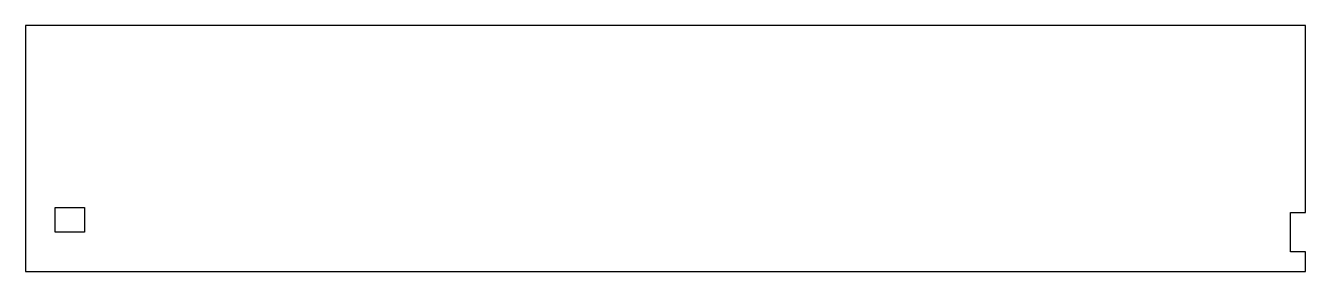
# Model space of a CAD drawing. Header units: millimetres. Extents: x 0 to 130, y 0 to 25.
import ezdxf

# ---------------------------------------------------------------- set-up
doc = ezdxf.new("R2010")
doc.units = ezdxf.units.MM

msp = doc.modelspace()

# ---------------------------------------------------------------- linework, layer by layer
for points in [[(128.5, 6), (130, 6), (130, 25), (0, 25), (0, 0), (130, 0), (130, 2), (128.5, 2)], [(6, 6.5), (6, 4), (3, 4), (3, 6.5)]]:
    msp.add_lwpolyline(points, close=True)

doc.saveas('drawing.dxf')
